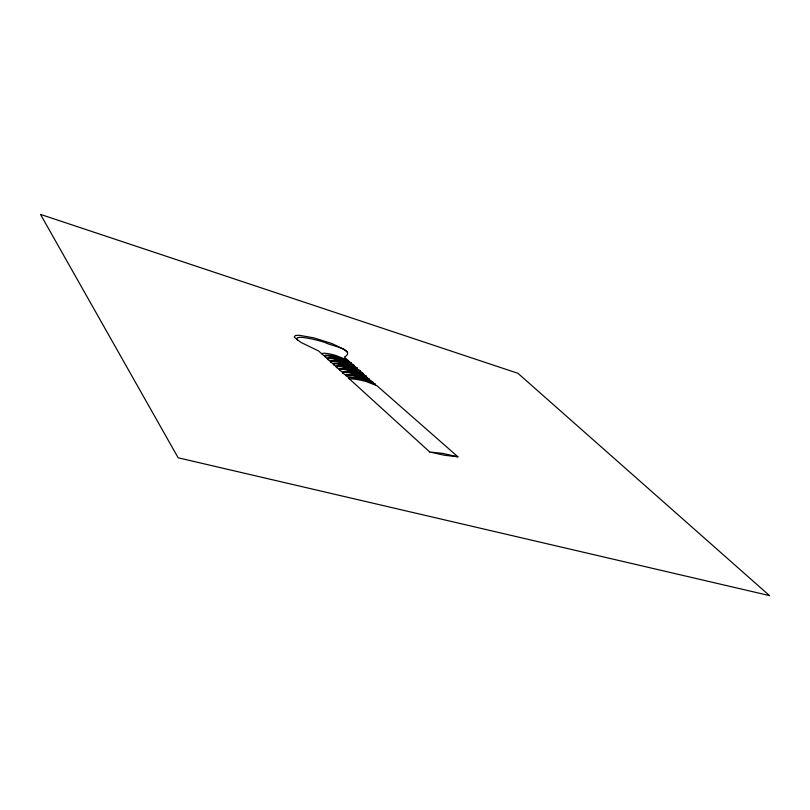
<?xml version="1.0" encoding="UTF-8"?>
<svg xmlns="http://www.w3.org/2000/svg" width="810" height="810" viewBox="0 0 810 810"><rect width="100%" height="100%" fill="white"/><g stroke="black" fill="none" stroke-linecap="round" stroke-linejoin="round"><path stroke-width="1.21" d="M457.933 456.82L444.184 455.22L429.756 451.99L442.918 453.438L457.933 456.82L376.822 385.621L366.231 381.571A58.654 15.896 26.9 0 0 356.137 379.353C354.841 379.384 350.082 377.946 350.548 379.951L429.756 451.99M359.144 372.651A16.18 4.212 26.4 0 0 355.651 371.395L352.968 370.565A40.642 10.763 26.6 0 0 344.533 368.702L339.714 368.854A8.566 2.238 26.2 0 0 339.238 369.026L339.137 369.562A2.096 0.547 26.2 0 0 339.41 369.876L340.008 370.423A2.076 0.547 26.2 0 0 340.504 370.798L342.316 371.78A8.353 2.197 26.3 0 1 342.671 371.648L347.51 371.456A38.212 10.145 26.6 0 1 350.447 371.952A44.185 11.765 26.7 0 1 355.479 373.157L358.739 374.129M339.947 368.813L343.734 368.995A46.778 12.444 26.6 0 1 347.986 369.725A55.779 14.914 26.7 0 1 353.504 371.051L357.878 372.357A24.614 6.45 26.5 0 1 360.47 373.258A11.623 3.017 26.5 0 1 363.508 374.503L363.568 374.028A2.177 0.557 26.4 0 0 363.234 373.643L362.627 373.116A2.349 0.607 26.4 0 0 361.786 372.529L361.199 372.195A5.002 1.286 26.4 0 0 360.511 371.841A8.606 2.217 26.4 0 0 358.982 371.162L358.749 371.071A20.655 5.376 26.4 0 0 354.79 369.633M360.511 371.841L360.602 371.527A2.319 0.597 26.4 0 0 360.197 370.97L359.6 370.453M362.384 375.455L365.523 376.772A8.535 2.217 26.5 0 1 366.535 377.207L366.565 376.609A1.984 0.506 26.5 0 0 366.312 376.336L354.122 371.598A56.143 15.025 26.7 0 0 348.594 370.271A47.091 12.535 26.6 0 0 344.341 369.532C343.349 369.552 339.046 368.499 340.008 370.423M363.508 374.514L365.097 375.364A2.126 0.547 26.5 0 1 365.705 375.81M349.94 367.861A39.447 10.408 26.5 0 0 341.587 365.978L336.768 366.1A8.627 2.248 26.2 0 0 336.201 366.302L336.089 366.727M366.535 377.207L369.725 379.819L365.644 378.27A16.21 4.253 26.5 0 0 361.898 376.933L358.577 375.931A43.932 11.735 26.7 0 0 350.973 374.301L345.667 374.483M342.316 371.78L342.205 372.367A1.954 0.516 26.2 0 0 342.438 372.63L343.035 373.177A1.934 0.506 26.2 0 0 343.43 373.481L348.604 377.379A6.166 1.63 26.3 0 0 348.401 377.49L349.161 378.665M375.324 384.75A2.612 0.678 26.6 0 0 375.182 384.082L373.076 382.917A6.925 1.802 26.6 0 0 372.165 382.522L372.894 382.229L369.583 379.941M343.278 372.205L342.802 372.914A2.005 0.526 26.2 0 0 343.035 373.177M345.728 374.463L353.109 375.111A67.929 18.407 26.9 0 1 356.926 375.921L364.176 377.926A25.434 6.713 26.6 0 1 366.991 378.888A13.962 3.655 26.6 0 1 368.844 379.617M343.308 372.195L347.45 372.327A48.651 13.011 26.7 0 1 351.722 373.066A58.077 15.613 26.8 0 1 357.261 374.382L369.421 379.07M336.201 366.302A4.657 1.205 26.1 0 1 335.178 365.776A2.622 0.678 26.1 0 1 334.034 364.996L333.467 364.47A2.622 0.678 26.1 0 1 333.102 363.892L333.092 363.781A4.901 1.276 26.1 0 1 333.204 363.619A8.687 2.258 26.1 0 1 333.862 363.376L338.681 363.295A38.323 10.064 26.5 0 1 346.933 365.168L349.525 365.968A16.16 4.182 26.3 0 1 352.775 367.163L355.742 368.398A8.738 2.248 26.3 0 1 357.544 369.198A3.301 0.84 26.4 0 1 359.66 370.453M328.617 358.536L332.282 358.678A41.674 10.915 26.4 0 1 336.454 359.407L337.122 359.549A49.886 13.122 26.5 0 1 341.921 360.764L353.869 365.452A2.379 0.607 26.3 0 1 354.203 365.725A3.301 0.84 26.3 0 1 354.547 366.555M327.655 359.184L328.222 359.701A3.392 0.871 26 0 0 330.247 360.946A8.758 2.268 26.1 0 1 330.986 360.683L335.31 360.572A34.263 8.95 26.4 0 1 339.188 361.27A39.771 10.419 26.4 0 1 343.561 362.384L346.518 363.305A16.17 4.171 26.3 0 1 349.626 364.449L349.819 364.621A21.141 5.468 26.3 0 1 351.013 365.057L351.226 365.148A15.076 3.888 26.3 0 1 352.542 365.664A8.738 2.238 26.3 0 1 354.598 366.586M330.976 360.673L334.672 360.815A42.697 11.218 26.5 0 1 338.863 361.543L339.522 361.695A51.091 13.486 26.5 0 1 344.331 362.9L349.545 364.53M342.893 371.608L346.832 371.78A48.337 12.909 26.7 0 1 351.105 372.509A57.702 15.491 26.8 0 1 356.643 373.835L361.007 375.121M333.933 363.356L337.659 363.508A43.963 11.593 26.5 0 1 341.86 364.237L342.529 364.389A52.701 13.973 26.6 0 1 347.348 365.583L352.471 367.173A22.083 5.731 26.4 0 1 354.183 367.781A15.157 3.918 26.4 0 1 355.742 368.398M336.919 366.069L340.676 366.231A45.35 12.008 26.6 0 1 344.908 366.97A53.986 14.367 26.6 0 1 350.416 368.307L354.78 369.613M361.209 379.09L372.165 382.522L370.879 381.966A24.016 6.348 26.7 0 0 367.396 380.771M349.92 367.841L352.563 368.651A16.149 4.192 26.4 0 1 355.944 369.886L358.982 371.162M365.057 379.718L361.726 378.746A45.401 12.18 26.8 0 0 354.031 377.116L348.786 377.318L356.218 377.956A70.47 19.177 27 0 1 360.075 378.766L367.386 380.761M343.551 360.673L340.625 359.761A38.526 10.054 26.4 0 0 335.785 358.526A33.261 8.657 26.3 0 0 332.475 357.939L328.141 358A14.894 3.847 26.1 0 1 328.637 357.959L335.249 358.759A55.444 14.62 26.5 0 1 338.843 359.579L347.267 362.141A20.017 5.154 26.3 0 1 347.875 362.364L348.492 362.607A14.843 3.807 26.3 0 1 349.272 362.91M343.43 359.124L346.214 360.268A9.001 2.288 26.2 0 1 348.806 361.442A3.382 0.861 26.2 0 1 350.73 362.637L351.267 363.133L338.955 358.121A48.458 12.697 26.4 0 0 334.166 356.906L333.507 356.764A40.49 10.56 26.3 0 0 329.356 356.035C327.26 354.972 324.486 356.724 324.8 356.582A3.402 0.871 25.9 0 1 324.476 355.752M346.518 361.776L349.363 362.951A8.91 2.278 26.3 0 1 351.692 363.994A3.341 0.85 26.3 0 1 353.676 365.219L354.203 365.725M349.636 364.459L352.542 365.664M359.154 372.661L362.242 373.957M372.195 382.492L368.742 381.034A16.848 4.435 26.6 0 0 365.077 379.738M372.661 382.695L375.151 384.102M339.238 369.026L337.618 368.145A2.228 0.577 26.1 0 1 337.011 367.689L336.423 367.163A2.308 0.597 26.1 0 1 336.089 366.727M365.593 375.82L366.312 376.336M372.641 381.895L360.43 377.207A60.122 16.23 26.9 0 0 354.881 375.891A50.341 13.517 26.8 0 0 350.588 375.162L346.447 375L346.103 375.962M360.187 370.97L347.956 366.12A53.014 14.064 26.6 0 0 343.126 364.915L342.458 364.773A44.236 11.674 26.5 0 0 338.246 364.044C337.294 364.034 332.91 363.042 334.044 364.996M325.175 355.408A8.424 2.167 26 0 0 324.405 355.722A3.453 0.881 25.9 0 1 322.481 354.507C321.155 352.512 325.549 353.363 326.45 353.423A39.366 10.226 26.3 0 1 330.591 354.152L331.25 354.294A47.102 12.292 26.4 0 1 336.018 355.519L348.351 360.582L344.392 357.109C357.089 349.626 328.84 345.354 325.235 342.519A70.814 18.387 26.3 0 0 322.157 341.597M347.196 352.097L344.817 350.041A6.237 1.539 26.1 0 0 343.855 349.302L331.928 343.551L314.067 337.922L299.376 335.289L295.458 335.482L294.293 336.727A6.733 1.701 25.6 0 0 295.194 337.973L300.986 342.427L318.674 351.013L322.522 354.517M356.592 367.811L357.18 368.327A2.268 0.577 26.3 0 0 356.835 368.064L344.918 363.427A51.405 13.578 26.5 0 0 340.109 362.222L339.441 362.07A42.93 11.289 26.5 0 0 335.249 361.341C334.358 361.311 329.832 360.379 331.118 362.333A3.382 0.871 26 0 0 333.204 363.599M330.551 361.807L331.118 362.333M337.011 367.689C335.897 365.745 340.352 366.778 341.273 366.778A45.633 12.099 26.6 0 1 345.505 367.507A54.331 14.469 26.7 0 1 351.024 368.844L355.387 370.15A21.151 5.508 26.4 0 1 359.184 371.527L359.741 371.76A9.75 2.521 26.4 0 1 360.541 372.104L362.9 373.38A2.035 0.526 26.4 0 1 363.234 373.643M297.452 340.058C294.384 336.413 302.434 337.335 304.216 337.659A63.544 16.443 26.2 0 1 308.357 338.286L310.179 338.631A79.38 20.726 26.3 0 1 322.167 341.597M348.401 360.592A3.361 0.85 26.2 0 1 348.756 361.422M327.594 359.164A3.361 0.871 26 0 1 327.372 358.354M325.306 357.078A3.422 0.881 26 0 0 327.321 358.314A8.566 2.207 26.1 0 1 328.06 358.03M330.48 361.797A3.341 0.861 26 0 1 330.298 360.987M328.222 359.701A2.369 0.607 26 0 1 327.999 359.458L328.07 358.698A9.922 2.562 26.1 0 1 328.627 358.536M351.317 363.153A3.321 0.84 26.2 0 1 351.641 363.974M354.74 366.727A3.28 0.84 26.3 0 1 357.473 369.168M360.197 378.847A65.995 17.921 27 0 0 356.258 378.017L349.373 377.308A9.224 2.44 26.4 0 0 348.421 377.571L348.664 378.3A2.632 0.699 26.3 0 0 350.305 379.283L350.355 379.272A2.744 0.729 26.3 0 1 348.583 378.26M361.027 375.151A20.108 5.265 26.5 0 1 365.523 376.751M343.561 360.683A16.17 4.151 26.2 0 1 346.508 361.776M343.42 359.124A16.16 4.141 26.2 0 0 340.615 358.081L337.729 357.159A37.341 9.71 26.3 0 0 332.95 355.934A32.238 8.353 26.3 0 0 329.265 355.286L325.337 355.367L329.062 355.55A41.097 10.712 26.3 0 1 333.153 356.299A47.557 12.444 26.4 0 1 338.479 357.635L342.721 358.972A20.078 5.154 26.2 0 1 346.214 360.258M358.759 374.149A16.18 4.232 26.5 0 1 362.374 375.435M769.5 595.603L178.16 457.792L40.5 214.397L517.934 373.299L769.5 595.603"/></g></svg>
